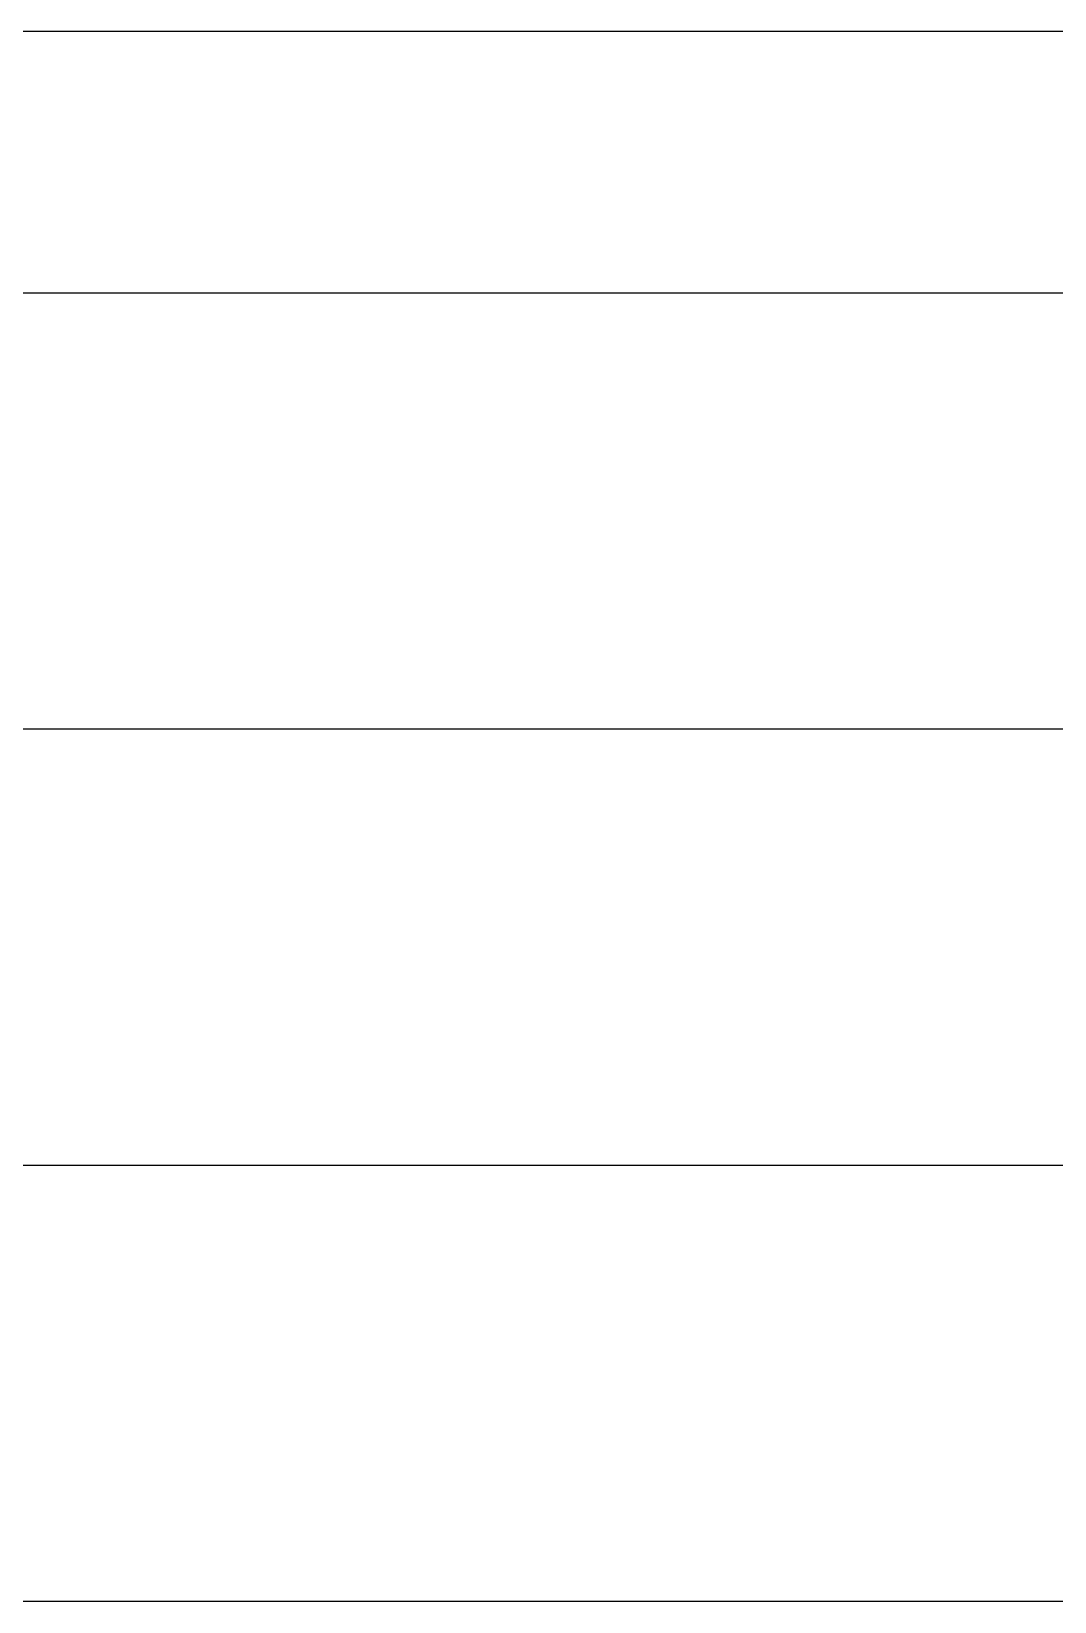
# Model space of a CAD drawing. Header units: millimetres. Extents: x 1066295 to 1300022, y -5734212 to -5454663.
# Drawn here: x 1131770 to 1138809, y -5625993 to -5615193 of the extents above; entities that cross this region are included whole.
import ezdxf

# ---------------------------------------------------------------- set-up
doc = ezdxf.new("R2010")
doc.units = ezdxf.units.MM
doc.header["$LTSCALE"] = 1000
doc.header["$MEASUREMENT"] = 0
doc.linetypes.add('AUDIT_D_120904163729-0', pattern=[0])
doc.linetypes.add('T9_PROFILE SECTIONS$0$HIDDEN2', pattern=[0.1875, 0.125, -0.0625])
doc.layers.get('0').update_dxf_attribs({"linetype": 'AUDIT_D_120904163729-0'})
doc.layers.add('T9_PROFILE SECTIONS$0$LEVEL', color=7, linetype='Continuous')

# ---------------------------------------------------------------- blocks, each defined once
blk = doc.blocks.new('T9_PROFILE SECTIONS$0$A$C04612184')
at = {"layer": 'T9_PROFILE SECTIONS$0$LEVEL', "color": 1, "linetype": 'T9_PROFILE SECTIONS$0$HIDDEN2', "ltscale": 5}
blk.add_line((89.8181, 76.715), (-67.8271, 76.715), dxfattribs=at)
at = {"layer": 'T9_PROFILE SECTIONS$0$LEVEL', "color": 8, "linetype": 'T9_PROFILE SECTIONS$0$HIDDEN2', "ltscale": 5}
for p, q in [((89.8181, 74.915), (-67.8271, 74.915)), ((89.8181, 71.915), (-67.8271, 71.915)), ((89.8181, 68.915), (-67.8271, 68.915)), ((89.8181, 65.915), (-67.8271, 65.915))]:
    blk.add_line(p, q, dxfattribs=at)
blk = doc.blocks.new('T9_PROFILE SECTIONS')
at = {"layer": 'T9_PROFILE SECTIONS$0$LEVEL', "linetype": 'ByBlock', "xscale": 1000, "yscale": 1000, "zscale": 1000}
blk.add_blockref('T9_PROFILE SECTIONS$0$A$C04612184', (1171279.5443, -5689510.054, -0.01), dxfattribs=at)

msp = doc.modelspace()

# ---------------------------------------------------------------- block references
at = {"linetype": 'ByBlock'}
msp.add_blockref('T9_PROFILE SECTIONS', (-1745, -2398, 0), dxfattribs=at)

doc.saveas('drawing.dxf')
